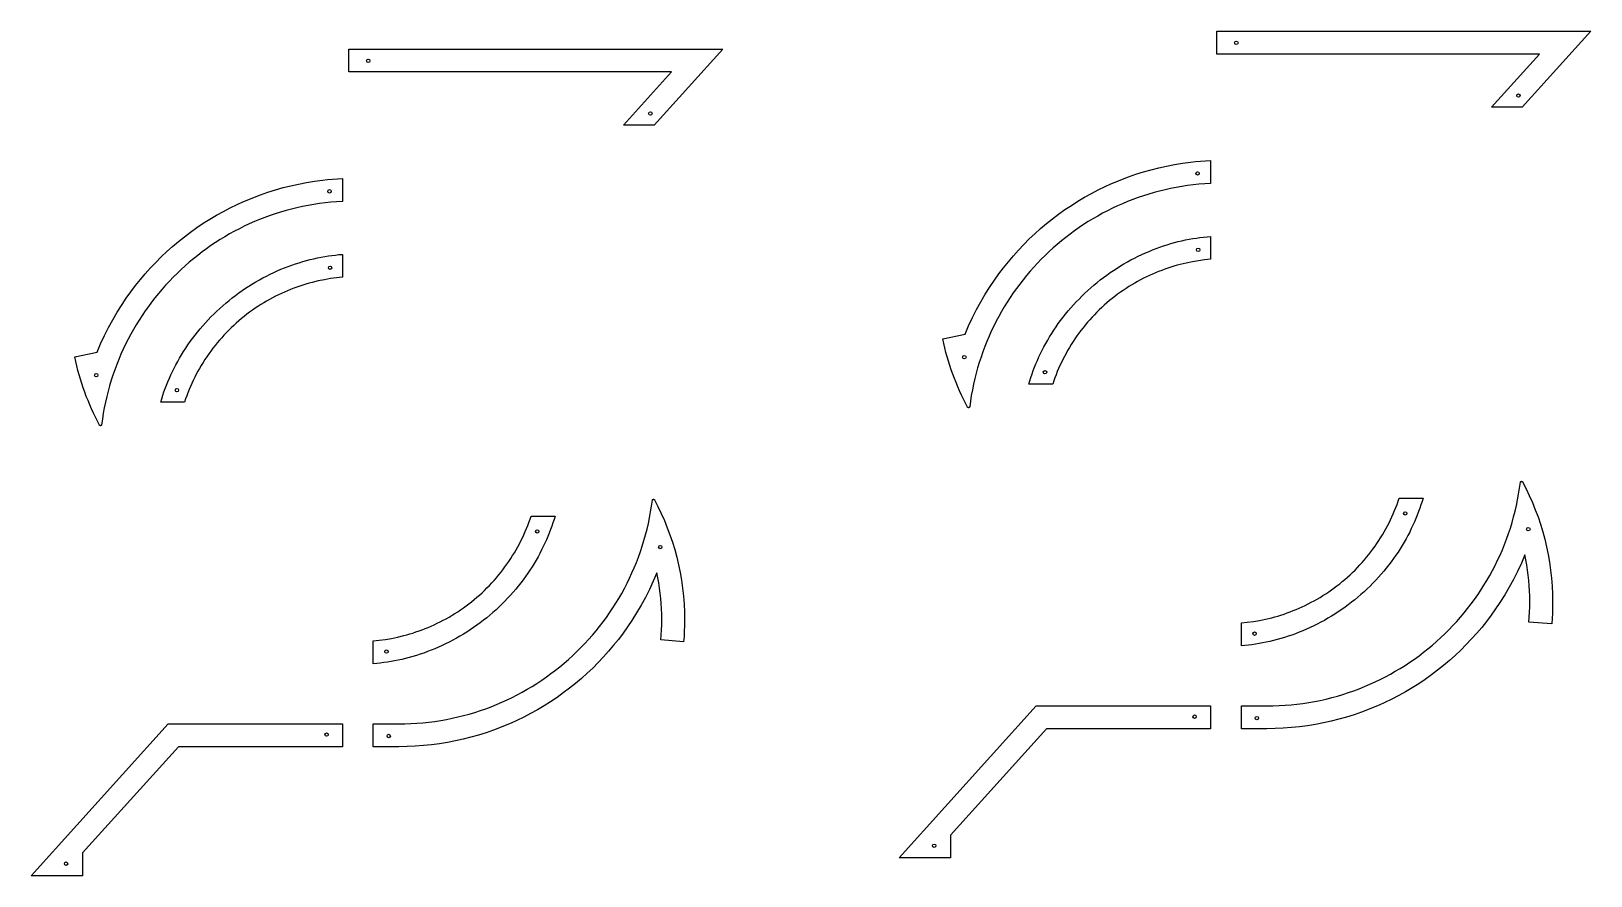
# Model space of a CAD drawing. Header units: millimetres. Extents: x -5172 to 15661, y -1212 to 2364.
# Drawn here: x -5172 to -2436, y -1212 to 269 of the extents above; entities that cross this region are included whole.
import ezdxf

# ---------------------------------------------------------------- set-up
doc = ezdxf.new("R2010")
doc.units = ezdxf.units.MM
doc.layers.get('0').update_dxf_attribs({"color": 18, "true_color": 0x000000})
doc.layers.add('TOP$Visible$Curves', color=1, linetype='Continuous', true_color=0xff0000)

msp = doc.modelspace()

# ---------------------------------------------------------------- linework, layer by layer
at = {"color": 7}
for centre in [(-3058, 248.8), (-4580.9, 217.3), (-2563.1, 156.3), (-4086, 124.9), (-3126, 19.8), (-4648.8, -11.7), (-3125, -114.2), (-4647.8, -145.7), (-3535.2, -302.5), (-3393.7, -328.9), (-5058, -334), (-4916.5, -360.4), (-2761.6, -576.6), (-2545.8, -604.2), (-4284.4, -608.1), (-4068.6, -635.6), (-3026, -787.4), (-4548.8, -818.9), (-3131.2, -933.1), (-3022.1, -935.5), (-4654, -964.5), (-4544.9, -967), (-3588.1, -1159.4), (-5110.9, -1190.9)]:
    msp.add_circle(centre, 3, dxfattribs=at)
at = {"layer": 'TOP$Visible$Curves', "color": 3, "lineweight": -3, "true_color": 0x00ff00}
for points in [[(-2556.4, 136), (-2610.2, 136), (-2526.1, 229.2), (-3092.1, 229.2), (-3092.1, 269.2), (-2436.1, 269.2), (-2436.1, 269.2)], [(-4079.2, 104.5), (-4133.1, 104.5), (-4049, 197.7), (-4615, 197.7), (-4615, 237.7), (-3959, 237.7), (-3959, 237.7)], [(-3103.2, 42.3), (-3103.2, 2.3), (-3113.5, 1.6), (-3123.6, 0.8), (-3133.7, -0.3), (-3143.7, -1.5), (-3153.6, -3), (-3163.5, -4.8), (-3173.3, -6.7), (-3183, -8.8), (-3192.7, -11.2), (-3202.2, -13.8), (-3211.7, -16.5), (-3221.1, -19.5), (-3230.4, -22.7), (-3239.6, -26), (-3248.7, -29.6), (-3257.7, -33.3), (-3266.6, -37.3), (-3275.4, -41.4), (-3284.1, -45.7), (-3292.7, -50.2), (-3301.2, -54.9), (-3309.6, -59.7), (-3317.8, -64.8), (-3326, -69.9), (-3334, -75.3), (-3341.9, -80.8), (-3349.6, -86.5), (-3357.3, -92.4), (-3364.8, -98.4), (-3372.1, -104.6), (-3379.4, -110.9), (-3386.5, -117.4), (-3393.4, -124), (-3400.3, -130.8), (-3406.9, -137.7), (-3413.5, -144.7), (-3419.8, -151.9), (-3426.1, -159.2), (-3432.1, -166.7), (-3438, -174.3), (-3443.8, -182), (-3449.4, -189.9), (-3454.8, -197.8), (-3460, -205.9), (-3465.1, -214.2), (-3470, -222.5), (-3474.7, -230.9), (-3479.3, -239.5), (-3483.7, -248.2), (-3487.8, -256.9), (-3491.8, -265.8), (-3495.7, -274.8), (-3499.3, -283.8), (-3502.7, -293), (-3505.9, -302.3), (-3509, -311.6), (-3511.8, -321.1), (-3514.4, -330.6), (-3516.9, -340.2), (-3519.1, -349.9), (-3521.1, -359.7), (-3522.9, -369.5), (-3524.5, -379.5), (-3525.8, -389.5), (-3525.8, -389.5), (-3525.8, -389.5), (-3525.8, -389.6), (-3525.8, -389.6), (-3525.9, -389.6), (-3525.9, -389.7), (-3525.9, -389.7), (-3525.9, -389.8), (-3525.9, -389.8), (-3525.9, -389.8), (-3525.9, -389.9), (-3525.9, -389.9), (-3525.9, -389.9), (-3526, -390), (-3526, -390), (-3526, -390), (-3526, -390.1), (-3526, -390.1), (-3526, -390.2), (-3526.1, -390.2), (-3526.1, -390.2), (-3526.1, -390.3), (-3526.1, -390.3), (-3526.1, -390.3), (-3526.2, -390.4), (-3526.2, -390.4), (-3526.2, -390.4), (-3526.2, -390.5), (-3526.3, -390.5), (-3526.3, -390.5), (-3526.3, -390.6), (-3526.4, -390.6), (-3526.4, -390.6), (-3526.4, -390.6), (-3526.4, -390.7), (-3526.5, -390.7), (-3526.5, -390.7), (-3526.5, -390.7), (-3526.6, -390.8), (-3526.6, -390.8), (-3526.6, -390.8), (-3526.7, -390.8), (-3526.7, -390.9), (-3526.7, -390.9), (-3526.8, -390.9), (-3526.8, -390.9), (-3526.8, -391), (-3526.9, -391), (-3526.9, -391), (-3526.9, -391), (-3527, -391), (-3527, -391), (-3527, -391.1), (-3527.1, -391.1), (-3527.1, -391.1), (-3527.1, -391.1), (-3527.2, -391.1), (-3527.2, -391.1), (-3527.3, -391.1), (-3527.3, -391.1), (-3527.3, -391.2), (-3527.4, -391.2), (-3527.4, -391.2), (-3527.4, -391.2), (-3527.5, -391.2), (-3527.5, -391.2), (-3527.6, -391.2), (-3527.6, -391.2), (-3527.6, -391.2), (-3527.7, -391.2), (-3527.7, -391.2), (-3527.7, -391.2), (-3527.8, -391.2), (-3527.8, -391.2), (-3527.9, -391.2), (-3527.9, -391.2), (-3527.9, -391.2), (-3528, -391.2), (-3528, -391.2), (-3528.1, -391.2), (-3528.1, -391.2), (-3528.1, -391.2), (-3528.2, -391.2), (-3528.2, -391.2), (-3528.3, -391.2), (-3528.3, -391.2), (-3528.3, -391.1), (-3528.4, -391.1), (-3528.4, -391.1), (-3528.4, -391.1), (-3528.5, -391.1), (-3528.5, -391.1), (-3528.6, -391.1), (-3528.6, -391), (-3528.6, -391), (-3528.7, -391), (-3528.7, -391), (-3528.7, -391), (-3528.8, -391), (-3528.8, -390.9), (-3528.9, -390.9), (-3528.9, -390.9), (-3528.9, -390.9), (-3529, -390.8), (-3529, -390.8), (-3529, -390.8), (-3529.1, -390.8), (-3529.1, -390.8), (-3529.1, -390.7), (-3529.1, -390.7), (-3529.2, -390.7), (-3529.2, -390.6), (-3529.2, -390.6), (-3529.3, -390.6), (-3529.3, -390.6), (-3529.3, -390.5), (-3529.3, -390.5), (-3529.4, -390.5), (-3529.4, -390.4), (-3529.4, -390.4), (-3529.4, -390.4), (-3529.5, -390.3), (-3529.5, -390.3), (-3529.5, -390.3), (-3529.5, -390.3), (-3529.5, -390.2), (-3529.6, -390.2), (-3529.6, -390.2), (-3533.2, -383.2), (-3536.8, -376.1), (-3540.2, -369), (-3543.5, -361.8), (-3546.7, -354.5), (-3549.7, -347.2), (-3552.6, -339.8), (-3555.4, -332.3), (-3558.1, -324.8), (-3560.6, -317.2), (-3563, -309.6), (-3565.3, -301.9), (-3567.4, -294.1), (-3569.4, -286.3), (-3571.3, -278.5), (-3573, -270.5), (-3533.8, -262.4), (-3527.6, -247.7), (-3520.8, -233.1), (-3513.8, -219.1), (-3506.3, -205.4), (-3498.4, -191.9), (-3490, -178.6), (-3482.4, -167.4), (-3474.6, -156.4), (-3466.4, -145.6), (-3457.9, -135), (-3449.2, -124.7), (-3440.1, -114.6), (-3430.8, -104.8), (-3421.3, -95.2), (-3411.4, -86), (-3401.4, -76.9), (-3391, -68.2), (-3380.5, -59.8), (-3369.7, -51.6), (-3358.6, -43.7), (-3347.4, -36.2), (-3335.9, -28.9), (-3324.2, -21.9), (-3312.3, -15.3), (-3300.2, -9), (-3287.9, -3.1), (-3277.9, 1.5), (-3267.8, 5.8), (-3257.6, 9.9), (-3247.3, 13.8), (-3234.2, 18.3), (-3220.9, 22.5), (-3207.5, 26.3), (-3194.1, 29.6), (-3180.3, 32.7), (-3166.4, 35.4), (-3152.5, 37.6), (-3138.5, 39.5), (-3129.7, 40.4), (-3120.9, 41.2), (-3112.1, 41.8)], [(-4626.1, 10.8), (-4626.1, -29.2), (-4636.3, -29.8), (-4646.4, -30.7), (-4656.5, -31.7), (-4666.5, -33), (-4676.5, -34.5), (-4686.4, -36.3), (-4696.2, -38.2), (-4705.9, -40.3), (-4715.5, -42.7), (-4725.1, -45.3), (-4734.6, -48), (-4743.9, -51), (-4753.2, -54.2), (-4762.4, -57.5), (-4771.5, -61.1), (-4780.5, -64.8), (-4789.5, -68.8), (-4798.3, -72.9), (-4807, -77.2), (-4815.6, -81.7), (-4824, -86.4), (-4832.4, -91.2), (-4840.7, -96.2), (-4848.8, -101.4), (-4856.8, -106.8), (-4864.7, -112.3), (-4872.5, -118), (-4880.1, -123.9), (-4887.6, -129.9), (-4895, -136), (-4902.2, -142.4), (-4909.3, -148.8), (-4916.3, -155.5), (-4923.1, -162.2), (-4929.8, -169.2), (-4936.3, -176.2), (-4942.7, -183.4), (-4948.9, -190.7), (-4955, -198.2), (-4960.9, -205.8), (-4966.6, -213.5), (-4972.2, -221.4), (-4977.6, -229.3), (-4982.9, -237.4), (-4987.9, -245.6), (-4992.8, -254), (-4997.6, -262.4), (-5002.1, -271), (-5006.5, -279.6), (-5010.7, -288.4), (-5014.7, -297.3), (-5018.5, -306.3), (-5022.1, -315.3), (-5025.5, -324.5), (-5028.8, -333.8), (-5031.8, -343.1), (-5034.7, -352.6), (-5037.3, -362.1), (-5039.7, -371.7), (-5041.9, -381.4), (-5043.9, -391.2), (-5045.7, -401), (-5047.3, -411), (-5048.7, -420.9), (-5048.7, -421), (-5048.7, -421), (-5048.7, -421.1), (-5048.7, -421.1), (-5048.7, -421.1), (-5048.7, -421.2), (-5048.7, -421.2), (-5048.7, -421.2), (-5048.7, -421.3), (-5048.7, -421.3), (-5048.8, -421.4), (-5048.8, -421.4), (-5048.8, -421.4), (-5048.8, -421.5), (-5048.8, -421.5), (-5048.8, -421.5), (-5048.8, -421.6), (-5048.9, -421.6), (-5048.9, -421.6), (-5048.9, -421.7), (-5048.9, -421.7), (-5048.9, -421.7), (-5049, -421.8), (-5049, -421.8), (-5049, -421.8), (-5049, -421.9), (-5049.1, -421.9), (-5049.1, -421.9), (-5049.1, -422), (-5049.1, -422), (-5049.2, -422), (-5049.2, -422.1), (-5049.2, -422.1), (-5049.2, -422.1), (-5049.3, -422.2), (-5049.3, -422.2), (-5049.3, -422.2), (-5049.4, -422.2), (-5049.4, -422.3), (-5049.4, -422.3), (-5049.5, -422.3), (-5049.5, -422.3), (-5049.5, -422.4), (-5049.6, -422.4), (-5049.6, -422.4), (-5049.6, -422.4), (-5049.7, -422.4), (-5049.7, -422.5), (-5049.7, -422.5), (-5049.8, -422.5), (-5049.8, -422.5), (-5049.8, -422.5), (-5049.9, -422.5), (-5049.9, -422.6), (-5050, -422.6), (-5050, -422.6), (-5050, -422.6), (-5050.1, -422.6), (-5050.1, -422.6), (-5050.1, -422.6), (-5050.2, -422.6), (-5050.2, -422.6), (-5050.2, -422.7), (-5050.3, -422.7), (-5050.3, -422.7), (-5050.4, -422.7), (-5050.4, -422.7), (-5050.4, -422.7), (-5050.5, -422.7), (-5050.5, -422.7), (-5050.5, -422.7), (-5050.6, -422.7), (-5050.6, -422.7), (-5050.7, -422.7), (-5050.7, -422.7), (-5050.7, -422.7), (-5050.8, -422.7), (-5050.8, -422.7), (-5050.9, -422.7), (-5050.9, -422.7), (-5050.9, -422.7), (-5051, -422.7), (-5051, -422.7), (-5051.1, -422.7), (-5051.1, -422.6), (-5051.1, -422.6), (-5051.2, -422.6), (-5051.2, -422.6), (-5051.2, -422.6), (-5051.3, -422.6), (-5051.3, -422.6), (-5051.4, -422.6), (-5051.4, -422.6), (-5051.4, -422.5), (-5051.5, -422.5), (-5051.5, -422.5), (-5051.5, -422.5), (-5051.6, -422.5), (-5051.6, -422.4), (-5051.7, -422.4), (-5051.7, -422.4), (-5051.7, -422.4), (-5051.8, -422.4), (-5051.8, -422.3), (-5051.8, -422.3), (-5051.9, -422.3), (-5051.9, -422.3), (-5051.9, -422.2), (-5052, -422.2), (-5052, -422.2), (-5052, -422.2), (-5052, -422.1), (-5052.1, -422.1), (-5052.1, -422.1), (-5052.1, -422), (-5052.1, -422), (-5052.2, -422), (-5052.2, -422), (-5052.2, -421.9), (-5052.2, -421.9), (-5052.3, -421.9), (-5052.3, -421.8), (-5052.3, -421.8), (-5052.3, -421.8), (-5052.4, -421.7), (-5052.4, -421.7), (-5052.4, -421.7), (-5052.4, -421.6), (-5056.1, -414.7), (-5059.6, -407.6), (-5063, -400.5), (-5066.3, -393.3), (-5069.5, -386), (-5072.5, -378.7), (-5075.5, -371.3), (-5078.3, -363.8), (-5080.9, -356.3), (-5083.4, -348.7), (-5085.8, -341.1), (-5088.1, -333.4), (-5090.2, -325.6), (-5092.2, -317.8), (-5094.1, -309.9), (-5095.8, -302), (-5056.7, -293.9), (-5050.4, -279.2), (-5043.7, -264.6), (-5036.6, -250.6), (-5029.1, -236.9), (-5021.2, -223.3), (-5012.8, -210.1), (-5005.3, -198.9), (-4997.4, -187.8), (-4989.2, -177), (-4980.7, -166.5), (-4972, -156.2), (-4963, -146.1), (-4953.7, -136.3), (-4944.1, -126.7), (-4934.3, -117.4), (-4924.2, -108.4), (-4913.9, -99.7), (-4903.3, -91.2), (-4892.5, -83.1), (-4881.5, -75.2), (-4870.2, -67.6), (-4858.7, -60.4), (-4847, -53.4), (-4835.1, -46.8), (-4823, -40.5), (-4810.7, -34.5), (-4800.7, -30), (-4790.6, -25.7), (-4780.4, -21.6), (-4770.1, -17.7), (-4757, -13.2), (-4743.7, -9), (-4730.4, -5.2), (-4716.9, -1.8), (-4703.1, 1.2), (-4689.3, 3.9), (-4675.4, 6.1), (-4661.4, 8), (-4652.6, 8.9), (-4643.7, 9.7), (-4634.9, 10.3)], [(-3103.2, -90.7), (-3103.2, -130.8), (-3113.8, -131.9), (-3124.4, -133.3), (-3135.1, -135.2), (-3145.8, -137.4), (-3156.6, -140), (-3162, -141.4), (-3167.4, -143), (-3172.8, -144.6), (-3178.2, -146.4), (-3183.5, -148.2), (-3188.9, -150.2), (-3194.3, -152.3), (-3199.6, -154.4), (-3204.9, -156.7), (-3210.2, -159.1), (-3215.5, -161.6), (-3220.7, -164.2), (-3226, -166.9), (-3231.1, -169.7), (-3236.3, -172.6), (-3241.4, -175.6), (-3246.4, -178.7), (-3251.5, -181.9), (-3256.4, -185.3), (-3261.3, -188.7), (-3266.2, -192.2), (-3271, -195.8), (-3275.7, -199.5), (-3280.4, -203.3), (-3285, -207.2), (-3289.6, -211.2), (-3294, -215.2), (-3298.4, -219.4), (-3302.7, -223.7), (-3307, -228), (-3311.1, -232.4), (-3315.2, -236.9), (-3319.2, -241.4), (-3323.1, -246.1), (-3326.9, -250.8), (-3330.6, -255.5), (-3334.2, -260.4), (-3337.7, -265.3), (-3341.2, -270.2), (-3344.5, -275.2), (-3347.7, -280.3), (-3350.9, -285.4), (-3353.9, -290.6), (-3356.8, -295.8), (-3359.6, -301.1), (-3362.3, -306.3), (-3364.9, -311.7), (-3367.4, -317), (-3369.8, -322.4), (-3372.1, -327.8), (-3374.3, -333.3), (-3376.4, -338.7), (-3378.3, -344.2), (-3380.2, -349.7), (-3422.1, -349.7), (-3420.3, -343.8), (-3418.4, -337.9), (-3416.4, -331.9), (-3414.2, -326), (-3411.9, -320), (-3409.5, -314.1), (-3407, -308.1), (-3404.3, -302.1), (-3401.5, -296.2), (-3398.6, -290.2), (-3395.5, -284.3), (-3392.3, -278.4), (-3388.9, -272.6), (-3385.5, -266.7), (-3381.9, -260.9), (-3378.1, -255.1), (-3374.3, -249.4), (-3370.3, -243.7), (-3366.2, -238.1), (-3361.9, -232.5), (-3357.6, -227), (-3353.1, -221.5), (-3348.5, -216.2), (-3343.8, -210.9), (-3339, -205.6), (-3334, -200.5), (-3329, -195.4), (-3323.8, -190.4), (-3318.6, -185.5), (-3313.2, -180.8), (-3307.8, -176.1), (-3302.2, -171.5), (-3296.6, -167), (-3290.9, -162.6), (-3285.1, -158.4), (-3279.3, -154.2), (-3273.3, -150.2), (-3267.3, -146.3), (-3261.3, -142.5), (-3255.2, -138.9), (-3249, -135.4), (-3242.8, -132), (-3236.6, -128.7), (-3230.3, -125.5), (-3223.9, -122.5), (-3217.6, -119.7), (-3211.2, -116.9), (-3204.8, -114.3), (-3198.4, -111.9), (-3192, -109.5), (-3185.5, -107.3), (-3179.1, -105.3), (-3172.7, -103.3), (-3166.2, -101.5), (-3159.8, -99.9), (-3153.4, -98.3), (-3147.1, -96.9), (-3140.7, -95.7), (-3134.4, -94.5), (-3128.1, -93.5), (-3121.8, -92.6), (-3115.6, -91.9), (-3109.4, -91.2)], [(-4626.1, -122.2), (-4626.1, -162.3), (-4636.6, -163.4), (-4647.2, -164.8), (-4657.9, -166.6), (-4668.7, -168.8), (-4679.4, -171.4), (-4684.8, -172.9), (-4690.2, -174.4), (-4695.6, -176.1), (-4701, -177.9), (-4706.4, -179.7), (-4711.7, -181.7), (-4717.1, -183.8), (-4722.4, -185.9), (-4727.8, -188.2), (-4733.1, -190.6), (-4738.3, -193.1), (-4743.6, -195.7), (-4748.8, -198.4), (-4754, -201.2), (-4759.1, -204.1), (-4764.2, -207.1), (-4769.3, -210.2), (-4774.3, -213.4), (-4779.3, -216.7), (-4784.2, -220.2), (-4789, -223.7), (-4793.8, -227.3), (-4798.6, -231), (-4803.2, -234.8), (-4807.9, -238.7), (-4812.4, -242.7), (-4816.9, -246.7), (-4821.3, -250.9), (-4825.6, -255.1), (-4829.8, -259.5), (-4834, -263.9), (-4838, -268.4), (-4842, -272.9), (-4845.9, -277.5), (-4849.7, -282.2), (-4853.4, -287), (-4857.1, -291.9), (-4860.6, -296.8), (-4864, -301.7), (-4867.3, -306.7), (-4870.6, -311.8), (-4873.7, -316.9), (-4876.7, -322.1), (-4879.6, -327.3), (-4882.5, -332.5), (-4885.2, -337.8), (-4887.8, -343.2), (-4890.3, -348.5), (-4892.7, -353.9), (-4895, -359.3), (-4897.1, -364.8), (-4899.2, -370.2), (-4901.2, -375.7), (-4903.1, -381.2), (-4944.9, -381.2), (-4943.1, -375.3), (-4941.2, -369.4), (-4939.2, -363.4), (-4937.1, -357.5), (-4934.8, -351.5), (-4932.4, -345.5), (-4929.8, -339.6), (-4927.2, -333.6), (-4924.3, -327.7), (-4921.4, -321.7), (-4918.3, -315.8), (-4915.1, -309.9), (-4911.8, -304), (-4908.3, -298.2), (-4904.7, -292.4), (-4901, -286.6), (-4897.1, -280.9), (-4893.1, -275.2), (-4889, -269.6), (-4884.8, -264), (-4880.4, -258.5), (-4875.9, -253), (-4871.3, -247.7), (-4866.6, -242.3), (-4861.8, -237.1), (-4856.9, -232), (-4851.8, -226.9), (-4846.7, -221.9), (-4841.4, -217), (-4836.1, -212.2), (-4830.6, -207.6), (-4825.1, -203), (-4819.5, -198.5), (-4813.7, -194.1), (-4808, -189.9), (-4802.1, -185.7), (-4796.2, -181.7), (-4790.2, -177.8), (-4784.1, -174), (-4778, -170.4), (-4771.9, -166.8), (-4765.6, -163.4), (-4759.4, -160.2), (-4753.1, -157), (-4746.8, -154), (-4740.4, -151.2), (-4734, -148.4), (-4727.6, -145.8), (-4721.2, -143.3), (-4714.8, -141), (-4708.4, -138.8), (-4701.9, -136.8), (-4695.5, -134.8), (-4689.1, -133), (-4682.7, -131.4), (-4676.3, -129.8), (-4669.9, -128.4), (-4663.5, -127.2), (-4657.2, -126), (-4650.9, -125), (-4644.6, -124.1), (-4638.4, -123.4), (-4632.2, -122.7)], [(-3049.2, -808.7), (-3049.2, -768.6), (-3038.7, -767.5), (-3028.1, -766.1), (-3017.4, -764.2), (-3006.7, -762), (-2995.9, -759.5), (-2990.5, -758), (-2985.1, -756.5), (-2979.7, -754.8), (-2974.3, -753), (-2968.9, -751.2), (-2963.6, -749.2), (-2958.2, -747.1), (-2952.9, -745), (-2947.5, -742.7), (-2942.3, -740.3), (-2937, -737.8), (-2931.7, -735.2), (-2926.5, -732.5), (-2921.3, -729.7), (-2916.2, -726.8), (-2911.1, -723.8), (-2906, -720.7), (-2901, -717.5), (-2896, -714.2), (-2891.1, -710.7), (-2886.3, -707.2), (-2881.5, -703.6), (-2876.7, -699.9), (-2872.1, -696.1), (-2867.5, -692.2), (-2862.9, -688.2), (-2858.5, -684.2), (-2854.1, -680), (-2849.7, -675.8), (-2845.5, -671.4), (-2841.4, -667), (-2837.3, -662.5), (-2833.3, -658), (-2829.4, -653.4), (-2825.6, -648.6), (-2821.9, -643.9), (-2818.3, -639), (-2814.7, -634.1), (-2811.3, -629.2), (-2808, -624.2), (-2804.8, -619.1), (-2801.6, -614), (-2798.6, -608.8), (-2795.7, -603.6), (-2792.9, -598.4), (-2790.1, -593.1), (-2787.5, -587.7), (-2785, -582.4), (-2782.6, -577), (-2780.4, -571.6), (-2778.2, -566.1), (-2776.1, -560.7), (-2774.1, -555.2), (-2772.3, -549.7), (-2730.4, -549.7), (-2732.2, -555.6), (-2734.1, -561.5), (-2736.1, -567.5), (-2738.2, -573.4), (-2740.5, -579.4), (-2742.9, -585.4), (-2745.5, -591.3), (-2748.2, -597.3), (-2751, -603.2), (-2753.9, -609.2), (-2757, -615.1), (-2760.2, -621), (-2763.5, -626.9), (-2767, -632.7), (-2770.6, -638.5), (-2774.3, -644.3), (-2778.2, -650), (-2782.2, -655.7), (-2786.3, -661.3), (-2790.5, -666.9), (-2794.9, -672.4), (-2799.4, -677.9), (-2804, -683.2), (-2808.7, -688.6), (-2813.5, -693.8), (-2818.5, -698.9), (-2823.5, -704), (-2828.7, -709), (-2833.9, -713.9), (-2839.3, -718.7), (-2844.7, -723.3), (-2850.2, -727.9), (-2855.9, -732.4), (-2861.6, -736.8), (-2867.3, -741), (-2873.2, -745.2), (-2879.1, -749.2), (-2885.1, -753.1), (-2891.2, -756.9), (-2897.3, -760.5), (-2903.5, -764.1), (-2909.7, -767.5), (-2915.9, -770.7), (-2922.2, -773.9), (-2928.5, -776.9), (-2934.9, -779.7), (-2941.3, -782.5), (-2947.7, -785.1), (-2954.1, -787.5), (-2960.5, -789.9), (-2966.9, -792.1), (-2973.4, -794.1), (-2979.8, -796.1), (-2986.2, -797.9), (-2992.6, -799.5), (-2999, -801.1), (-3005.4, -802.5), (-3011.8, -803.7), (-3018.1, -804.9), (-3024.4, -805.9), (-3030.7, -806.8), (-3036.9, -807.5), (-3043.1, -808.2)], [(-4572.1, -840.2), (-4572.1, -800.1), (-4561.5, -799), (-4550.9, -797.6), (-4540.2, -795.7), (-4529.5, -793.5), (-4518.7, -790.9), (-4513.3, -789.5), (-4507.9, -787.9), (-4502.5, -786.3), (-4497.2, -784.5), (-4491.8, -782.7), (-4486.4, -780.7), (-4481.1, -778.6), (-4475.7, -776.5), (-4470.4, -774.2), (-4465.1, -771.8), (-4459.8, -769.3), (-4454.6, -766.7), (-4449.4, -764), (-4444.2, -761.2), (-4439, -758.3), (-4433.9, -755.3), (-4428.9, -752.2), (-4423.9, -749), (-4418.9, -745.6), (-4414, -742.2), (-4409.1, -738.7), (-4404.3, -735.1), (-4399.6, -731.4), (-4394.9, -727.6), (-4390.3, -723.7), (-4385.8, -719.7), (-4381.3, -715.6), (-4376.9, -711.5), (-4372.6, -707.2), (-4368.3, -702.9), (-4364.2, -698.5), (-4360.1, -694), (-4356.1, -689.5), (-4352.2, -684.8), (-4348.4, -680.1), (-4344.7, -675.4), (-4341.1, -670.5), (-4337.6, -665.6), (-4334.1, -660.7), (-4330.8, -655.7), (-4327.6, -650.6), (-4324.5, -645.5), (-4321.4, -640.3), (-4318.5, -635.1), (-4315.7, -629.8), (-4313, -624.5), (-4310.4, -619.2), (-4307.9, -613.9), (-4305.5, -608.5), (-4303.2, -603.1), (-4301, -597.6), (-4298.9, -592.2), (-4297, -586.7), (-4295.1, -581.2), (-4253.2, -581.2), (-4255, -587.1), (-4256.9, -593), (-4258.9, -599), (-4261.1, -604.9), (-4263.4, -610.9), (-4265.8, -616.8), (-4268.3, -622.8), (-4271, -628.8), (-4273.8, -634.7), (-4276.7, -640.6), (-4279.8, -646.6), (-4283, -652.5), (-4286.4, -658.3), (-4289.8, -664.2), (-4293.4, -670), (-4297.2, -675.8), (-4301, -681.5), (-4305, -687.2), (-4309.1, -692.8), (-4313.4, -698.4), (-4317.7, -703.9), (-4322.2, -709.4), (-4326.8, -714.7), (-4331.5, -720), (-4336.4, -725.3), (-4341.3, -730.4), (-4346.3, -735.5), (-4351.5, -740.5), (-4356.7, -745.4), (-4362.1, -750.1), (-4367.5, -754.8), (-4373.1, -759.4), (-4378.7, -763.9), (-4384.4, -768.3), (-4390.2, -772.5), (-4396, -776.7), (-4402, -780.7), (-4408, -784.6), (-4414, -788.4), (-4420.1, -792), (-4426.3, -795.5), (-4432.5, -798.9), (-4438.8, -802.2), (-4445.1, -805.3), (-4451.4, -808.4), (-4457.7, -811.2), (-4464.1, -814), (-4470.5, -816.6), (-4476.9, -819), (-4483.3, -821.4), (-4489.8, -823.6), (-4496.2, -825.6), (-4502.6, -827.6), (-4509.1, -829.4), (-4515.5, -831), (-4521.9, -832.6), (-4528.3, -833.9), (-4534.6, -835.2), (-4540.9, -836.4), (-4547.2, -837.4), (-4553.5, -838.3), (-4559.7, -839), (-4565.9, -839.7)], [(-3649.3, -1180.7), (-3408.9, -914.2), (-3408.9, -914.2), (-3103.2, -914.2), (-3103.2, -954.2), (-3391.1, -954.2), (-3559.4, -1140.7), (-3559.4, -1180.7), (-3624.9, -1180.7)], [(-5172.2, -1212.1), (-4931.7, -945.7), (-4931.7, -945.7), (-4626.1, -945.7), (-4626.1, -985.7), (-4913.9, -985.7), (-5082.2, -1172.1), (-5082.2, -1212.1), (-5147.7, -1212.1)]]:
    msp.add_lwpolyline(points, close=True, dxfattribs=at)
for points in [[(-2504.7, -770.3), (-2544.6, -767), (-2544, -758.7), (-2543.5, -749.5), (-2543.2, -740.2), (-2543.1, -731), (-2543.3, -721.8), (-2543.6, -712.5), (-2544.2, -703.3), (-2544.9, -694.1), (-2545.9, -684.9), (-2547, -675.9), (-2548.4, -666.9), (-2549.9, -657.9), (-2551.7, -649), (-2557.9, -663.8), (-2564.6, -678.3), (-2571.7, -692.3), (-2579.2, -706.1), (-2587.1, -719.6), (-2595.5, -732.8), (-2603.1, -744.1), (-2610.9, -755.1), (-2619.1, -765.9), (-2627.6, -776.4), (-2636.3, -786.8), (-2645.3, -796.8), (-2654.6, -806.6), (-2664.2, -816.2), (-2674, -825.5), (-2684.1, -834.5), (-2694.4, -843.2), (-2705, -851.7), (-2715.8, -859.8), (-2726.9, -867.7), (-2738.1, -875.3), (-2749.6, -882.5), (-2761.3, -889.5), (-2773.2, -896.1), (-2785.3, -902.4), (-2797.6, -908.4), (-2807.6, -912.9), (-2817.7, -917.2), (-2827.9, -921.3), (-2838.2, -925.2), (-2851.3, -929.7), (-2864.6, -933.9), (-2877.9, -937.7), (-2891.4, -941.1), (-2905.2, -944.1), (-2919, -946.8), (-2933, -949), (-2947, -950.9), (-2961.3, -952.3), (-2975.6, -953.4), (-2990, -954), (-3004.4, -954.2), (-3049.2, -954.2), (-3049.2, -914.2), (-3016.5, -914.2), (-3004.4, -914.2), (-2993.7, -914.1), (-2983.1, -913.7), (-2972.5, -913.1), (-2962, -912.3), (-2951.6, -911.2), (-2941.3, -909.8), (-2931, -908.2), (-2920.8, -906.4), (-2910.7, -904.4), (-2900.6, -902.2), (-2890.7, -899.7), (-2880.8, -897), (-2871.1, -894.1), (-2861.4, -890.9), (-2851.8, -887.6), (-2842.3, -884), (-2833, -880.3), (-2823.7, -876.3), (-2814.5, -872.1), (-2805.5, -867.8), (-2796.6, -863.2), (-2787.8, -858.5), (-2779.1, -853.5), (-2770.5, -848.4), (-2762, -843.1), (-2753.7, -837.6), (-2745.5, -832), (-2737.5, -826.1), (-2729.5, -820.1), (-2721.8, -813.9), (-2714.1, -807.5), (-2706.6, -801), (-2699.3, -794.3), (-2692.1, -787.5), (-2685, -780.5), (-2678.2, -773.3), (-2671.4, -766), (-2664.8, -758.6), (-2658.4, -751), (-2652.2, -743.3), (-2646.1, -735.4), (-2640.2, -727.4), (-2634.5, -719.2), (-2629, -710.9), (-2623.6, -702.5), (-2618.4, -694), (-2613.4, -685.3), (-2608.6, -676.6), (-2604, -667.7), (-2599.6, -658.6), (-2595.4, -649.5), (-2591.3, -640.3), (-2587.5, -630.9), (-2583.9, -621.5), (-2580.5, -612), (-2577.3, -602.3), (-2574.3, -592.6), (-2571.5, -582.7), (-2569, -572.8), (-2566.7, -562.8), (-2564.6, -552.7), (-2562.7, -542.6), (-2561.1, -532.3), (-2559.7, -522), (-2559.7, -521.9), (-2559.6, -521.9), (-2559.6, -521.9), (-2559.6, -521.8), (-2559.6, -521.8), (-2559.6, -521.7), (-2559.6, -521.7), (-2559.6, -521.7), (-2559.6, -521.6), (-2559.6, -521.6), (-2559.6, -521.6), (-2559.5, -521.5), (-2559.5, -521.5), (-2559.5, -521.5), (-2559.5, -521.4), (-2559.5, -521.4), (-2559.5, -521.3), (-2559.5, -521.3), (-2559.4, -521.3), (-2559.4, -521.2), (-2559.4, -521.2), (-2559.4, -521.2), (-2559.4, -521.1), (-2559.3, -521.1), (-2559.3, -521.1), (-2559.3, -521), (-2559.3, -521), (-2559.2, -521), (-2559.2, -520.9), (-2559.2, -520.9), (-2559.2, -520.9), (-2559.1, -520.8), (-2559.1, -520.8), (-2559.1, -520.8), (-2559, -520.8), (-2559, -520.7), (-2559, -520.7), (-2559, -520.7), (-2558.9, -520.7), (-2558.9, -520.6), (-2558.9, -520.6), (-2558.8, -520.6), (-2558.8, -520.6), (-2558.8, -520.5), (-2558.7, -520.5), (-2558.7, -520.5), (-2558.7, -520.5), (-2558.6, -520.5), (-2558.6, -520.4), (-2558.5, -520.4), (-2558.5, -520.4), (-2558.5, -520.4), (-2558.4, -520.4), (-2558.4, -520.4), (-2558.4, -520.3), (-2558.3, -520.3), (-2558.3, -520.3), (-2558.3, -520.3), (-2558.2, -520.3), (-2558.2, -520.3), (-2558.1, -520.3), (-2558.1, -520.3), (-2558.1, -520.3), (-2558, -520.3), (-2558, -520.2), (-2558, -520.2), (-2557.9, -520.2), (-2557.9, -520.2), (-2557.9, -520.2), (-2557.8, -520.2), (-2557.8, -520.2), (-2557.7, -520.2), (-2557.7, -520.2), (-2557.7, -520.2), (-2557.6, -520.2), (-2557.6, -520.2), (-2557.5, -520.2), (-2557.5, -520.2), (-2557.5, -520.2), (-2557.4, -520.2), (-2557.4, -520.2), (-2557.3, -520.2), (-2557.3, -520.3), (-2557.3, -520.3), (-2557.2, -520.3), (-2557.2, -520.3), (-2557.1, -520.3), (-2557.1, -520.3), (-2557.1, -520.3), (-2557, -520.3), (-2557, -520.3), (-2557, -520.4), (-2556.9, -520.4), (-2556.9, -520.4), (-2556.8, -520.4), (-2556.8, -520.4), (-2556.8, -520.4), (-2556.7, -520.5), (-2556.7, -520.5), (-2556.7, -520.5), (-2556.6, -520.5), (-2556.6, -520.5), (-2556.6, -520.6), (-2556.5, -520.6), (-2556.5, -520.6), (-2556.5, -520.6), (-2556.4, -520.7), (-2556.4, -520.7), (-2556.4, -520.7), (-2556.3, -520.7), (-2556.3, -520.8), (-2556.3, -520.8), (-2556.2, -520.8), (-2556.2, -520.8), (-2556.2, -520.9), (-2556.2, -520.9), (-2556.1, -520.9), (-2556.1, -521), (-2556.1, -521), (-2556.1, -521), (-2556, -521.1), (-2556, -521.1), (-2556, -521.1), (-2556, -521.1), (-2556, -521.2), (-2555.9, -521.2), (-2555.9, -521.2), (-2555.9, -521.3), (-2549.8, -533.2), (-2544, -545.3), (-2538.5, -557.6), (-2533.5, -570.1), (-2528.7, -582.8), (-2524.4, -595.6), (-2520.5, -608.6), (-2516.9, -621.8), (-2513.7, -635.2), (-2511, -648.7), (-2508.6, -662.3), (-2506.6, -676.1), (-2505.1, -690), (-2504, -704), (-2503.4, -718.2), (-2503.1, -732.5), (-2503.2, -742), (-2503.5, -751.5), (-2504, -760.9), (-2504.7, -770.3)], [(-4027.6, -801.8), (-4067.4, -798.5), (-4066.8, -790.2), (-4066.3, -781), (-4066, -771.7), (-4066, -762.5), (-4066.1, -753.2), (-4066.5, -744), (-4067, -734.8), (-4067.8, -725.6), (-4068.7, -716.4), (-4069.9, -707.4), (-4071.2, -698.4), (-4072.8, -689.4), (-4074.5, -680.5), (-4080.8, -695.3), (-4087.5, -709.8), (-4094.5, -723.8), (-4102, -737.5), (-4110, -751.1), (-4118.3, -764.3), (-4125.9, -775.5), (-4133.8, -786.6), (-4141.9, -797.4), (-4150.4, -807.9), (-4159.2, -818.2), (-4168.2, -828.3), (-4177.5, -838.1), (-4187, -847.7), (-4196.9, -857), (-4207, -866), (-4217.3, -874.7), (-4227.8, -883.2), (-4238.7, -891.3), (-4249.7, -899.2), (-4261, -906.8), (-4272.4, -914), (-4284.1, -921), (-4296.1, -927.6), (-4308.2, -933.9), (-4320.4, -939.9), (-4330.4, -944.4), (-4340.5, -948.7), (-4350.7, -952.8), (-4361, -956.7), (-4374.2, -961.2), (-4387.4, -965.4), (-4400.8, -969.2), (-4414.2, -972.6), (-4428, -975.6), (-4441.9, -978.3), (-4455.8, -980.5), (-4469.8, -982.4), (-4484.1, -983.8), (-4498.5, -984.9), (-4512.8, -985.5), (-4527.2, -985.7), (-4572.1, -985.7), (-4572.1, -945.7), (-4539.3, -945.7), (-4527.2, -945.7), (-4516.6, -945.6), (-4505.9, -945.2), (-4495.4, -944.6), (-4484.9, -943.7), (-4474.5, -942.6), (-4464.1, -941.3), (-4453.8, -939.7), (-4443.6, -937.9), (-4433.5, -935.9), (-4423.5, -933.6), (-4413.5, -931.2), (-4403.7, -928.5), (-4393.9, -925.5), (-4384.2, -922.4), (-4374.7, -919.1), (-4365.2, -915.5), (-4355.8, -911.8), (-4346.5, -907.8), (-4337.4, -903.6), (-4328.3, -899.3), (-4319.4, -894.7), (-4310.6, -890), (-4301.9, -885), (-4293.3, -879.9), (-4284.9, -874.6), (-4276.6, -869.1), (-4268.4, -863.4), (-4260.3, -857.6), (-4252.4, -851.6), (-4244.6, -845.4), (-4237, -839), (-4229.5, -832.5), (-4222.1, -825.8), (-4214.9, -819), (-4207.9, -812), (-4201, -804.8), (-4194.3, -797.5), (-4187.7, -790.1), (-4181.3, -782.5), (-4175, -774.7), (-4169, -766.9), (-4163.1, -758.9), (-4157.4, -750.7), (-4151.8, -742.4), (-4146.4, -734), (-4141.3, -725.5), (-4136.3, -716.8), (-4131.5, -708), (-4126.8, -699.1), (-4122.4, -690.1), (-4118.2, -681), (-4114.2, -671.8), (-4110.4, -662.4), (-4106.7, -653), (-4103.3, -643.4), (-4100.1, -633.8), (-4097.2, -624.1), (-4094.4, -614.2), (-4091.8, -604.3), (-4089.5, -594.3), (-4087.4, -584.2), (-4085.5, -574), (-4083.9, -563.8), (-4082.5, -553.5), (-4082.5, -553.4), (-4082.5, -553.4), (-4082.5, -553.3), (-4082.5, -553.3), (-4082.5, -553.3), (-4082.5, -553.2), (-4082.4, -553.2), (-4082.4, -553.2), (-4082.4, -553.1), (-4082.4, -553.1), (-4082.4, -553.1), (-4082.4, -553), (-4082.4, -553), (-4082.4, -552.9), (-4082.3, -552.9), (-4082.3, -552.9), (-4082.3, -552.8), (-4082.3, -552.8), (-4082.3, -552.8), (-4082.3, -552.7), (-4082.2, -552.7), (-4082.2, -552.7), (-4082.2, -552.6), (-4082.2, -552.6), (-4082.1, -552.6), (-4082.1, -552.5), (-4082.1, -552.5), (-4082.1, -552.5), (-4082, -552.4), (-4082, -552.4), (-4082, -552.4), (-4082, -552.3), (-4081.9, -552.3), (-4081.9, -552.3), (-4081.9, -552.2), (-4081.9, -552.2), (-4081.8, -552.2), (-4081.8, -552.2), (-4081.8, -552.1), (-4081.7, -552.1), (-4081.7, -552.1), (-4081.7, -552.1), (-4081.6, -552), (-4081.6, -552), (-4081.6, -552), (-4081.5, -552), (-4081.5, -552), (-4081.5, -551.9), (-4081.4, -551.9), (-4081.4, -551.9), (-4081.3, -551.9), (-4081.3, -551.9), (-4081.3, -551.9), (-4081.2, -551.8), (-4081.2, -551.8), (-4081.2, -551.8), (-4081.1, -551.8), (-4081.1, -551.8), (-4081.1, -551.8), (-4081, -551.8), (-4081, -551.8), (-4081, -551.8), (-4080.9, -551.7), (-4080.9, -551.7), (-4080.8, -551.7), (-4080.8, -551.7), (-4080.8, -551.7), (-4080.7, -551.7), (-4080.7, -551.7), (-4080.7, -551.7), (-4080.6, -551.7), (-4080.6, -551.7), (-4080.5, -551.7), (-4080.5, -551.7), (-4080.5, -551.7), (-4080.4, -551.7), (-4080.4, -551.7), (-4080.3, -551.7), (-4080.3, -551.7), (-4080.3, -551.7), (-4080.2, -551.7), (-4080.2, -551.7), (-4080.1, -551.7), (-4080.1, -551.7), (-4080.1, -551.8), (-4080, -551.8), (-4080, -551.8), (-4080, -551.8), (-4079.9, -551.8), (-4079.9, -551.8), (-4079.8, -551.8), (-4079.8, -551.8), (-4079.8, -551.9), (-4079.7, -551.9), (-4079.7, -551.9), (-4079.6, -551.9), (-4079.6, -551.9), (-4079.6, -551.9), (-4079.5, -552), (-4079.5, -552), (-4079.5, -552), (-4079.4, -552), (-4079.4, -552), (-4079.4, -552.1), (-4079.3, -552.1), (-4079.3, -552.1), (-4079.3, -552.1), (-4079.2, -552.2), (-4079.2, -552.2), (-4079.2, -552.2), (-4079.1, -552.2), (-4079.1, -552.3), (-4079.1, -552.3), (-4079.1, -552.3), (-4079, -552.4), (-4079, -552.4), (-4079, -552.4), (-4079, -552.4), (-4078.9, -552.5), (-4078.9, -552.5), (-4078.9, -552.5), (-4078.9, -552.6), (-4078.8, -552.6), (-4078.8, -552.6), (-4078.8, -552.7), (-4078.8, -552.7), (-4078.8, -552.7), (-4078.7, -552.8), (-4072.6, -564.7), (-4066.8, -576.8), (-4061.4, -589.1), (-4056.3, -601.6), (-4051.6, -614.2), (-4047.3, -627.1), (-4043.3, -640.1), (-4039.7, -653.3), (-4036.6, -666.7), (-4033.8, -680.2), (-4031.4, -693.8), (-4029.5, -707.6), (-4028, -721.5), (-4026.9, -735.5), (-4026.2, -749.7), (-4026, -763.9), (-4026.1, -773.5), (-4026.4, -783), (-4026.9, -792.4), (-4027.6, -801.8)]]:
    msp.add_lwpolyline(points, dxfattribs=at)

doc.saveas('drawing.dxf')
